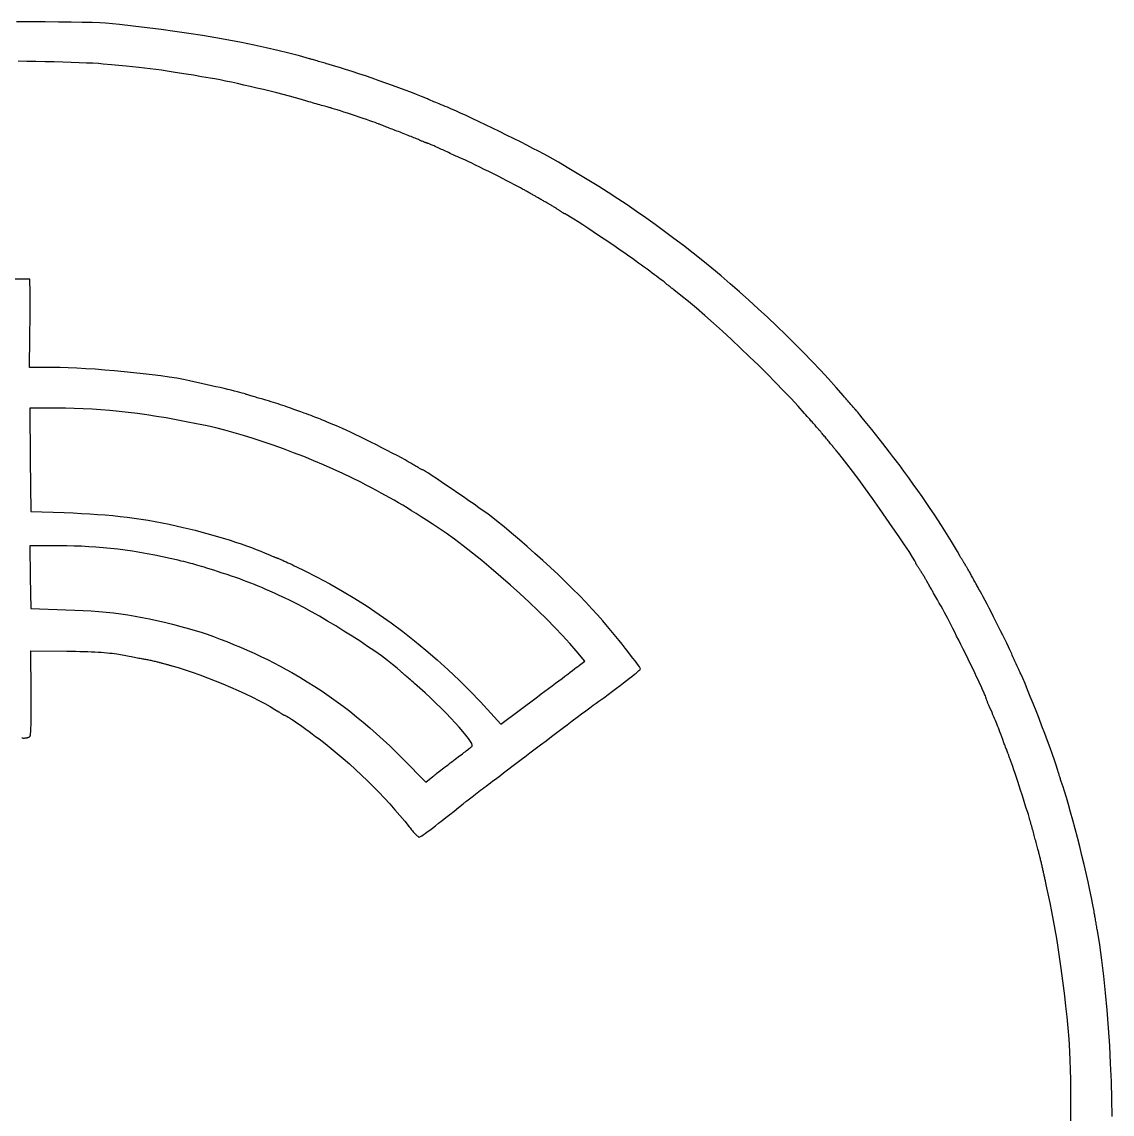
# Model space of a CAD drawing. Header units: millimetres. Extents: x 43 to 150, y 47 to 153.
# Drawn here: x 96.7 to 149.8, y 99.9 to 153.1 of the extents above; entities that cross this region are included whole.
import ezdxf

# ---------------------------------------------------------------- set-up
doc = ezdxf.new("R2010")
doc.units = ezdxf.units.MM
doc.layers.get('0').update_dxf_attribs({"linetype": 'CONTINUOUS'})

msp = doc.modelspace()

# ---------------------------------------------------------------- linework, layer by layer
for points in [[(149.771, 99.798), (149.758, 100.644), (149.733, 101.506), (149.697, 102.377), (149.65, 103.251), (149.593, 104.12), (149.526, 104.977), (149.449, 105.816), (149.363, 106.629), (149.268, 107.411), (149.164, 108.153), (149.052, 108.849), (149.041, 108.908), (149.031, 108.969), (149.02, 109.032), (149.009, 109.096), (148.997, 109.161), (148.986, 109.227), (148.975, 109.292), (148.963, 109.357), (148.952, 109.42), (148.942, 109.482), (148.931, 109.542), (148.921, 109.6), (148.912, 109.654), (148.903, 109.705), (148.895, 109.751), (148.888, 109.794), (148.831, 110.104), (148.763, 110.45), (148.685, 110.824), (148.598, 111.222), (148.504, 111.639), (148.404, 112.068), (148.299, 112.506), (148.19, 112.945), (148.08, 113.381), (147.969, 113.809), (147.858, 114.222), (147.75, 114.617), (147.645, 114.986), (147.544, 115.326), (147.45, 115.63), (147.363, 115.893), (147.349, 115.934), (147.335, 115.976), (147.321, 116.02), (147.306, 116.064), (147.292, 116.108), (147.278, 116.153), (147.263, 116.198), (147.25, 116.242), (147.236, 116.285), (147.223, 116.328), (147.211, 116.368), (147.199, 116.407), (147.189, 116.444), (147.179, 116.478), (147.17, 116.509), (147.162, 116.538), (147.118, 116.691), (147.052, 116.895), (146.967, 117.142), (146.867, 117.426), (146.753, 117.741), (146.628, 118.08), (146.494, 118.437), (146.354, 118.804), (146.211, 119.176), (146.067, 119.545), (145.924, 119.906), (145.785, 120.251), (145.653, 120.575), (145.53, 120.87), (145.418, 121.13), (145.32, 121.349), (145.299, 121.396), (145.275, 121.447), (145.25, 121.503), (145.222, 121.563), (145.194, 121.626), (145.164, 121.692), (145.133, 121.759), (145.101, 121.829), (145.069, 121.899), (145.037, 121.97), (145.005, 122.042), (144.973, 122.112), (144.942, 122.182), (144.911, 122.25), (144.881, 122.316), (144.852, 122.38), (144.793, 122.509), (144.721, 122.662), (144.637, 122.837), (144.544, 123.028), (144.444, 123.233), (144.338, 123.447), (144.227, 123.668), (144.115, 123.892), (144.002, 124.115), (143.891, 124.333), (143.783, 124.543), (143.681, 124.741), (143.585, 124.924), (143.498, 125.088), (143.422, 125.229), (143.358, 125.344), (143.34, 125.377), (143.319, 125.414), (143.296, 125.454), (143.272, 125.498), (143.246, 125.544), (143.219, 125.592), (143.191, 125.643), (143.162, 125.695), (143.133, 125.748), (143.103, 125.802), (143.074, 125.856), (143.044, 125.91), (143.014, 125.963), (142.986, 126.016), (142.958, 126.067), (142.93, 126.117), (142.904, 126.165), (142.877, 126.213), (142.851, 126.261), (142.825, 126.307), (142.8, 126.352), (142.776, 126.395), (142.752, 126.437), (142.73, 126.476), (142.709, 126.512), (142.689, 126.546), (142.67, 126.577), (142.654, 126.605), (142.639, 126.628), (142.627, 126.648), (142.617, 126.664), (142.609, 126.675), (142.601, 126.685), (142.592, 126.699), (142.582, 126.714), (142.57, 126.732), (142.557, 126.752), (142.543, 126.775), (142.529, 126.799), (142.513, 126.824), (142.497, 126.851), (142.48, 126.879), (142.463, 126.908), (142.445, 126.938), (142.427, 126.969), (142.409, 127), (142.392, 127.031), (142.374, 127.062), (142.237, 127.301), (142.094, 127.544), (141.944, 127.793), (141.789, 128.047), (141.626, 128.305), (141.458, 128.57), (141.282, 128.84), (141.101, 129.115), (140.912, 129.396), (140.716, 129.682), (140.514, 129.975), (140.305, 130.273), (140.089, 130.578), (139.865, 130.889), (139.635, 131.206), (139.397, 131.529), (139.316, 131.637), (139.209, 131.777), (139.079, 131.946), (138.932, 132.136), (138.77, 132.343), (138.599, 132.561), (138.422, 132.785), (138.244, 133.01), (138.07, 133.231), (137.902, 133.441), (137.747, 133.636), (137.607, 133.81), (137.487, 133.958), (137.391, 134.075), (137.324, 134.155), (137.29, 134.192), (137.282, 134.2), (137.269, 134.214), (137.251, 134.234), (137.228, 134.26), (137.2, 134.291), (137.168, 134.327), (137.133, 134.367), (137.094, 134.412), (137.051, 134.461), (137.006, 134.513), (136.957, 134.568), (136.907, 134.626), (136.855, 134.687), (136.8, 134.749), (136.745, 134.814), (136.688, 134.88), (136.331, 135.288), (135.957, 135.704), (135.567, 136.127), (135.164, 136.553), (134.748, 136.983), (134.322, 137.414), (133.887, 137.845), (133.444, 138.273), (132.996, 138.699), (132.544, 139.119), (132.09, 139.533), (131.635, 139.939), (131.181, 140.335), (130.73, 140.719), (130.283, 141.091), (129.842, 141.448), (129.367, 141.823), (128.9, 142.186), (128.438, 142.538), (127.981, 142.88), (127.526, 143.213), (127.073, 143.537), (126.619, 143.854), (126.164, 144.165), (125.705, 144.47), (125.243, 144.77), (124.774, 145.068), (124.298, 145.362), (123.814, 145.655), (123.319, 145.948), (122.813, 146.241), (122.294, 146.535), (122.088, 146.649), (121.846, 146.778), (121.575, 146.92), (121.279, 147.073), (120.962, 147.234), (120.631, 147.401), (120.29, 147.57), (119.945, 147.741), (119.599, 147.909), (119.259, 148.074), (118.929, 148.232), (118.615, 148.38), (118.321, 148.517), (118.052, 148.64), (117.814, 148.746), (117.612, 148.833), (117.51, 148.876), (117.408, 148.918), (117.307, 148.961), (117.208, 149.002), (117.111, 149.043), (117.016, 149.083), (116.925, 149.121), (116.838, 149.157), (116.756, 149.192), (116.679, 149.224), (116.608, 149.254), (116.544, 149.281), (116.487, 149.305), (116.438, 149.326), (116.397, 149.343), (116.366, 149.356), (116.147, 149.447), (115.902, 149.545), (115.636, 149.649), (115.35, 149.757), (115.049, 149.869), (114.736, 149.984), (114.413, 150.099), (114.084, 150.215), (113.751, 150.33), (113.419, 150.443), (113.09, 150.553), (112.766, 150.659), (112.453, 150.76), (112.151, 150.855), (111.865, 150.942), (111.598, 151.02), (111.531, 151.04), (111.463, 151.059), (111.395, 151.079), (111.328, 151.099), (111.26, 151.118), (111.194, 151.137), (111.13, 151.156), (111.067, 151.174), (111.007, 151.192), (110.95, 151.208), (110.897, 151.224), (110.847, 151.238), (110.802, 151.252), (110.761, 151.263), (110.726, 151.274), (110.696, 151.283), (110.21, 151.421), (109.695, 151.557), (109.153, 151.69), (108.587, 151.821), (108, 151.948), (107.393, 152.071), (106.769, 152.19), (106.13, 152.305), (105.479, 152.414), (104.818, 152.518), (104.148, 152.616), (103.474, 152.708), (102.796, 152.794), (102.118, 152.872), (101.441, 152.943), (100.768, 153.006), (100.491, 153.023), (100.109, 153.039), (99.635, 153.052), (99.086, 153.062), (98.477, 153.07), (97.822, 153.075), (97.137, 153.078), (96.437, 153.078)], [(147.763, 99.394), (147.764, 99.954), (147.763, 100.515), (147.759, 101.065), (147.753, 101.594), (147.743, 102.092), (147.732, 102.549), (147.717, 102.953), (147.7, 103.296), (147.681, 103.565), (147.628, 104.121), (147.575, 104.658), (147.52, 105.177), (147.463, 105.681), (147.405, 106.171), (147.344, 106.649), (147.28, 107.115), (147.214, 107.573), (147.145, 108.022), (147.073, 108.465), (146.998, 108.904), (146.919, 109.339), (146.836, 109.774), (146.749, 110.208), (146.658, 110.643), (146.562, 111.082), (146.555, 111.115), (146.547, 111.152), (146.538, 111.191), (146.529, 111.233), (146.519, 111.277), (146.509, 111.324), (146.498, 111.372), (146.487, 111.421), (146.476, 111.471), (146.465, 111.521), (146.454, 111.572), (146.443, 111.622), (146.432, 111.672), (146.422, 111.72), (146.411, 111.767), (146.402, 111.813), (146.392, 111.858), (146.381, 111.905), (146.37, 111.954), (146.359, 112.003), (146.347, 112.053), (146.336, 112.104), (146.324, 112.154), (146.312, 112.204), (146.3, 112.253), (146.288, 112.301), (146.277, 112.348), (146.266, 112.392), (146.255, 112.434), (146.245, 112.474), (146.236, 112.51), (146.227, 112.543), (146.218, 112.577), (146.207, 112.616), (146.195, 112.661), (146.182, 112.71), (146.168, 112.764), (146.153, 112.821), (146.137, 112.881), (146.12, 112.945), (146.103, 113.01), (146.085, 113.077), (146.067, 113.145), (146.049, 113.214), (146.03, 113.283), (146.012, 113.352), (145.994, 113.421), (145.977, 113.488), (145.958, 113.556), (145.939, 113.627), (145.92, 113.7), (145.899, 113.775), (145.878, 113.852), (145.856, 113.928), (145.835, 114.005), (145.813, 114.082), (145.791, 114.157), (145.77, 114.231), (145.749, 114.302), (145.729, 114.37), (145.71, 114.436), (145.691, 114.497), (145.674, 114.553), (145.658, 114.605), (145.592, 114.812), (145.524, 115.026), (145.454, 115.244), (145.383, 115.463), (145.312, 115.681), (145.242, 115.896), (145.174, 116.105), (145.108, 116.305), (145.045, 116.494), (144.986, 116.671), (144.932, 116.831), (144.884, 116.973), (144.842, 117.095), (144.808, 117.193), (144.781, 117.266), (144.764, 117.311), (144.755, 117.331), (144.745, 117.356), (144.734, 117.385), (144.72, 117.418), (144.706, 117.455), (144.691, 117.495), (144.674, 117.538), (144.657, 117.584), (144.638, 117.631), (144.62, 117.681), (144.6, 117.732), (144.581, 117.784), (144.561, 117.838), (144.541, 117.891), (144.521, 117.945), (144.502, 117.998), (144.447, 118.147), (144.397, 118.283), (144.351, 118.407), (144.309, 118.521), (144.269, 118.626), (144.231, 118.725), (144.195, 118.818), (144.159, 118.908), (144.124, 118.995), (144.088, 119.083), (144.051, 119.172), (144.012, 119.263), (143.97, 119.36), (143.925, 119.463), (143.876, 119.574), (143.823, 119.694), (143.805, 119.736), (143.787, 119.777), (143.77, 119.817), (143.753, 119.855), (143.737, 119.893), (143.722, 119.928), (143.709, 119.962), (143.696, 119.994), (143.684, 120.023), (143.674, 120.05), (143.665, 120.073), (143.657, 120.094), (143.651, 120.112), (143.646, 120.126), (143.644, 120.136), (143.643, 120.142), (143.638, 120.167), (143.622, 120.211), (143.597, 120.275), (143.563, 120.357), (143.519, 120.457), (143.466, 120.574), (143.405, 120.708), (143.336, 120.857), (143.258, 121.022), (143.173, 121.202), (143.08, 121.396), (142.981, 121.603), (142.874, 121.822), (142.761, 122.054), (142.642, 122.297), (142.517, 122.551), (142.405, 122.778), (142.3, 122.99), (142.201, 123.189), (142.107, 123.376), (142.017, 123.552), (141.931, 123.72), (141.847, 123.882), (141.766, 124.037), (141.685, 124.189), (141.605, 124.339), (141.523, 124.488), (141.441, 124.638), (141.356, 124.79), (141.268, 124.947), (141.176, 125.109), (141.078, 125.279), (141.059, 125.314), (141.038, 125.35), (141.015, 125.389), (140.992, 125.43), (140.968, 125.471), (140.944, 125.514), (140.919, 125.558), (140.894, 125.601), (140.87, 125.645), (140.845, 125.688), (140.821, 125.731), (140.797, 125.773), (140.774, 125.813), (140.752, 125.852), (140.731, 125.889), (140.712, 125.923), (140.692, 125.957), (140.672, 125.993), (140.651, 126.029), (140.628, 126.067), (140.606, 126.104), (140.583, 126.142), (140.559, 126.18), (140.536, 126.218), (140.513, 126.255), (140.49, 126.291), (140.467, 126.326), (140.445, 126.36), (140.424, 126.391), (140.404, 126.421), (140.386, 126.449), (140.368, 126.474), (140.352, 126.497), (140.336, 126.521), (140.32, 126.544), (140.305, 126.566), (140.291, 126.589), (140.278, 126.61), (140.265, 126.631), (140.254, 126.65), (140.243, 126.669), (140.234, 126.686), (140.226, 126.702), (140.219, 126.716), (140.214, 126.729), (140.21, 126.74), (140.207, 126.748), (140.206, 126.755), (140.168, 126.844), (140.058, 127.028), (139.887, 127.294), (139.664, 127.63), (139.398, 128.021), (139.099, 128.455), (138.776, 128.918), (138.439, 129.397), (138.096, 129.879), (137.757, 130.35), (137.432, 130.798), (137.13, 131.209), (136.86, 131.569), (136.632, 131.866), (136.455, 132.086), (136.339, 132.216), (136.333, 132.223), (136.322, 132.235), (136.309, 132.251), (136.292, 132.27), (136.272, 132.294), (136.249, 132.321), (136.223, 132.352), (136.195, 132.386), (136.165, 132.422), (136.133, 132.461), (136.099, 132.502), (136.063, 132.545), (136.027, 132.59), (135.989, 132.636), (135.95, 132.684), (135.911, 132.732), (135.871, 132.78), (135.833, 132.828), (135.795, 132.874), (135.758, 132.919), (135.723, 132.962), (135.689, 133.003), (135.657, 133.042), (135.626, 133.078), (135.598, 133.112), (135.573, 133.142), (135.55, 133.17), (135.53, 133.193), (135.513, 133.213), (135.499, 133.229), (135.489, 133.241), (135.482, 133.247), (135.475, 133.256), (135.461, 133.271), (135.441, 133.293), (135.415, 133.322), (135.384, 133.356), (135.348, 133.396), (135.308, 133.442), (135.264, 133.492), (135.216, 133.547), (135.164, 133.606), (135.109, 133.668), (135.051, 133.734), (134.991, 133.802), (134.929, 133.873), (134.865, 133.946), (134.8, 134.021), (134.489, 134.369), (134.148, 134.74), (133.779, 135.128), (133.388, 135.531), (132.979, 135.944), (132.555, 136.362), (132.121, 136.783), (131.681, 137.203), (131.239, 137.617), (130.799, 138.022), (130.366, 138.413), (129.943, 138.787), (129.534, 139.141), (129.144, 139.469), (128.777, 139.768), (128.437, 140.035), (128.397, 140.065), (128.358, 140.095), (128.32, 140.125), (128.283, 140.153), (128.247, 140.181), (128.213, 140.208), (128.181, 140.233), (128.151, 140.257), (128.123, 140.279), (128.097, 140.3), (128.074, 140.319), (128.054, 140.335), (128.037, 140.349), (128.024, 140.361), (128.013, 140.37), (128.007, 140.376), (127.989, 140.392), (127.956, 140.419), (127.909, 140.456), (127.848, 140.503), (127.775, 140.559), (127.691, 140.622), (127.596, 140.693), (127.491, 140.771), (127.377, 140.855), (127.256, 140.944), (127.128, 141.038), (126.994, 141.136), (126.855, 141.237), (126.712, 141.341), (126.566, 141.447), (126.418, 141.554), (126.248, 141.674), (126.048, 141.814), (125.821, 141.97), (125.575, 142.139), (125.314, 142.316), (125.045, 142.497), (124.773, 142.68), (124.504, 142.859), (124.244, 143.032), (123.998, 143.194), (123.772, 143.341), (123.572, 143.47), (123.404, 143.578), (123.273, 143.659), (123.186, 143.71), (123.147, 143.728), (123.14, 143.729), (123.132, 143.732), (123.121, 143.736), (123.108, 143.741), (123.094, 143.748), (123.078, 143.756), (123.061, 143.766), (123.042, 143.776), (123.023, 143.787), (123.002, 143.8), (122.981, 143.813), (122.958, 143.827), (122.936, 143.842), (122.912, 143.858), (122.889, 143.874), (122.866, 143.89), (122.841, 143.908), (122.813, 143.926), (122.783, 143.946), (122.752, 143.967), (122.718, 143.989), (122.683, 144.012), (122.647, 144.035), (122.61, 144.058), (122.572, 144.081), (122.534, 144.105), (122.496, 144.128), (122.459, 144.151), (122.421, 144.173), (122.385, 144.194), (122.349, 144.215), (122.315, 144.234), (122.281, 144.253), (122.245, 144.274), (122.206, 144.296), (122.167, 144.318), (122.126, 144.341), (122.084, 144.365), (122.042, 144.389), (122, 144.413), (121.957, 144.437), (121.916, 144.461), (121.875, 144.484), (121.835, 144.507), (121.796, 144.528), (121.76, 144.549), (121.725, 144.569), (121.693, 144.588), (121.66, 144.606), (121.626, 144.626), (121.589, 144.647), (121.55, 144.669), (121.511, 144.692), (121.47, 144.715), (121.428, 144.739), (121.386, 144.763), (121.343, 144.787), (121.301, 144.811), (121.259, 144.835), (121.219, 144.858), (121.179, 144.881), (121.141, 144.903), (121.104, 144.924), (121.07, 144.943), (120.969, 144.999), (120.839, 145.069), (120.681, 145.152), (120.502, 145.245), (120.305, 145.346), (120.094, 145.453), (119.874, 145.564), (119.649, 145.677), (119.422, 145.79), (119.199, 145.9), (118.984, 146.006), (118.781, 146.105), (118.593, 146.196), (118.426, 146.275), (118.284, 146.342), (118.17, 146.393), (118.123, 146.414), (118.071, 146.437), (118.015, 146.462), (117.954, 146.489), (117.891, 146.518), (117.824, 146.548), (117.755, 146.58), (117.685, 146.612), (117.613, 146.645), (117.54, 146.678), (117.467, 146.712), (117.395, 146.745), (117.324, 146.778), (117.254, 146.811), (117.186, 146.843), (117.12, 146.873), (117.057, 146.903), (116.995, 146.932), (116.934, 146.96), (116.876, 146.987), (116.82, 147.012), (116.766, 147.036), (116.716, 147.059), (116.668, 147.079), (116.625, 147.098), (116.586, 147.115), (116.551, 147.13), (116.52, 147.142), (116.495, 147.152), (116.476, 147.159), (116.461, 147.163), (116.454, 147.165), (116.447, 147.166), (116.437, 147.168), (116.423, 147.172), (116.407, 147.178), (116.387, 147.185), (116.365, 147.193), (116.341, 147.202), (116.314, 147.213), (116.285, 147.224), (116.254, 147.237), (116.222, 147.25), (116.188, 147.264), (116.153, 147.279), (116.117, 147.294), (116.08, 147.31), (116.043, 147.327), (116.002, 147.345), (115.955, 147.365), (115.902, 147.388), (115.844, 147.412), (115.781, 147.438), (115.715, 147.465), (115.644, 147.493), (115.571, 147.522), (115.496, 147.553), (115.419, 147.583), (115.34, 147.614), (115.261, 147.645), (115.182, 147.676), (115.103, 147.706), (115.025, 147.736), (114.949, 147.765), (114.873, 147.793), (114.798, 147.822), (114.724, 147.85), (114.651, 147.878), (114.58, 147.905), (114.512, 147.931), (114.445, 147.957), (114.382, 147.981), (114.323, 148.004), (114.268, 148.026), (114.217, 148.046), (114.171, 148.064), (114.13, 148.08), (114.096, 148.094), (114.068, 148.106), (114.047, 148.115), (113.987, 148.138), (113.896, 148.172), (113.778, 148.214), (113.637, 148.264), (113.477, 148.319), (113.303, 148.378), (113.118, 148.44), (112.928, 148.504), (112.737, 148.567), (112.549, 148.629), (112.368, 148.688), (112.199, 148.742), (112.046, 148.791), (111.913, 148.832), (111.806, 148.864), (111.727, 148.886), (111.696, 148.895), (111.657, 148.906), (111.61, 148.919), (111.556, 148.934), (111.495, 148.951), (111.428, 148.97), (111.357, 148.991), (111.28, 149.013), (111.199, 149.036), (111.115, 149.06), (111.027, 149.086), (110.938, 149.112), (110.846, 149.138), (110.754, 149.165), (110.66, 149.193), (110.567, 149.22), (110.299, 149.297), (110.016, 149.377), (109.72, 149.457), (109.413, 149.538), (109.099, 149.619), (108.779, 149.7), (108.456, 149.779), (108.134, 149.857), (107.814, 149.932), (107.499, 150.004), (107.192, 150.072), (106.895, 150.137), (106.611, 150.196), (106.343, 150.249), (106.093, 150.297), (105.864, 150.338), (105.44, 150.41), (105.053, 150.475), (104.697, 150.534), (104.368, 150.587), (104.06, 150.635), (103.769, 150.679), (103.489, 150.719), (103.215, 150.756), (102.942, 150.791), (102.666, 150.824), (102.38, 150.856), (102.081, 150.888), (101.763, 150.92), (101.421, 150.954), (101.05, 150.988), (100.644, 151.026), (100.426, 151.043), (100.155, 151.059), (99.84, 151.075), (99.486, 151.09), (99.101, 151.104), (98.691, 151.117), (98.263, 151.129), (97.824, 151.139), (97.381, 151.148), (96.94, 151.154), (96.507, 151.159)], [(96.684, 118.229), (96.722, 118.226), (96.759, 118.224), (96.795, 118.224), (96.829, 118.225), (96.862, 118.227), (96.893, 118.23), (96.922, 118.234), (96.95, 118.239), (96.975, 118.245), (96.999, 118.252), (97.021, 118.26), (97.04, 118.269), (97.057, 118.279), (97.072, 118.29), (97.085, 118.302), (97.095, 118.314), (97.103, 118.336), (97.11, 118.378), (97.117, 118.439), (97.123, 118.518), (97.129, 118.613), (97.134, 118.724), (97.139, 118.849), (97.143, 118.988), (97.146, 119.138), (97.149, 119.3), (97.151, 119.473), (97.152, 119.654), (97.153, 119.843), (97.152, 120.039), (97.151, 120.24), (97.149, 120.447), (97.127, 122.466), (98.886, 122.452), (99.108, 122.45), (99.32, 122.447), (99.523, 122.442), (99.717, 122.437), (99.902, 122.431), (100.078, 122.424), (100.246, 122.416), (100.406, 122.407), (100.558, 122.397), (100.702, 122.386), (100.838, 122.374), (100.968, 122.361), (101.09, 122.346), (101.206, 122.331), (101.315, 122.314), (101.418, 122.297), (101.499, 122.282), (101.582, 122.267), (101.666, 122.251), (101.752, 122.235), (101.837, 122.22), (101.923, 122.204), (102.007, 122.189), (102.09, 122.173), (102.17, 122.159), (102.248, 122.144), (102.322, 122.131), (102.393, 122.118), (102.458, 122.106), (102.518, 122.095), (102.573, 122.085), (102.62, 122.076), (102.666, 122.068), (102.714, 122.058), (102.763, 122.048), (102.814, 122.038), (102.866, 122.027), (102.919, 122.016), (102.972, 122.005), (103.025, 121.993), (103.077, 121.981), (103.128, 121.97), (103.178, 121.958), (103.226, 121.947), (103.272, 121.935), (103.316, 121.925), (103.356, 121.914), (103.394, 121.904), (103.43, 121.894), (103.468, 121.884), (103.507, 121.874), (103.547, 121.863), (103.588, 121.852), (103.63, 121.841), (103.671, 121.829), (103.712, 121.818), (103.753, 121.807), (103.792, 121.796), (103.831, 121.786), (103.868, 121.776), (103.903, 121.766), (103.936, 121.757), (103.967, 121.749), (103.995, 121.741), (104.304, 121.652), (104.636, 121.548), (104.986, 121.429), (105.35, 121.299), (105.723, 121.158), (106.101, 121.01), (106.48, 120.855), (106.855, 120.696), (107.223, 120.535), (107.578, 120.373), (107.916, 120.212), (108.233, 120.054), (108.525, 119.902), (108.787, 119.756), (109.015, 119.619), (109.204, 119.493), (109.228, 119.476), (109.252, 119.46), (109.275, 119.445), (109.298, 119.43), (109.32, 119.415), (109.342, 119.402), (109.363, 119.389), (109.383, 119.378), (109.402, 119.367), (109.42, 119.358), (109.436, 119.35), (109.451, 119.343), (109.464, 119.337), (109.475, 119.333), (109.484, 119.331), (109.491, 119.33), (109.513, 119.325), (109.549, 119.309), (109.597, 119.283), (109.658, 119.247), (109.73, 119.202), (109.813, 119.148), (109.908, 119.085), (110.012, 119.014), (110.127, 118.935), (110.251, 118.847), (110.383, 118.753), (110.525, 118.651), (110.674, 118.542), (110.83, 118.427), (110.994, 118.305), (111.164, 118.178), (111.455, 117.955), (111.749, 117.721), (112.045, 117.477), (112.342, 117.224), (112.637, 116.964), (112.932, 116.697), (113.224, 116.424), (113.512, 116.147), (113.795, 115.867), (114.072, 115.584), (114.342, 115.3), (114.604, 115.015), (114.857, 114.731), (115.1, 114.45), (115.331, 114.171), (115.55, 113.896), (115.589, 113.846), (115.629, 113.797), (115.668, 113.749), (115.707, 113.704), (115.745, 113.661), (115.782, 113.62), (115.818, 113.582), (115.852, 113.547), (115.884, 113.515), (115.915, 113.487), (115.942, 113.462), (115.968, 113.441), (115.99, 113.424), (116.01, 113.412), (116.026, 113.405), (116.039, 113.402), (116.063, 113.409), (116.105, 113.431), (116.162, 113.466), (116.236, 113.516), (116.325, 113.578), (116.429, 113.653), (116.547, 113.74), (116.679, 113.84), (116.824, 113.951), (116.982, 114.073), (117.152, 114.207), (117.335, 114.35), (117.528, 114.504), (117.732, 114.668), (117.947, 114.841), (118.171, 115.023), (118.193, 115.04), (118.224, 115.064), (118.261, 115.094), (118.306, 115.129), (118.358, 115.168), (118.415, 115.213), (118.478, 115.261), (118.546, 115.313), (118.618, 115.369), (118.694, 115.427), (118.773, 115.488), (118.856, 115.55), (118.94, 115.615), (119.026, 115.681), (119.114, 115.747), (119.202, 115.814), (119.295, 115.885), (119.397, 115.963), (119.507, 116.046), (119.624, 116.134), (119.746, 116.227), (119.873, 116.323), (120.003, 116.422), (120.136, 116.523), (120.271, 116.626), (120.407, 116.729), (120.542, 116.831), (120.676, 116.933), (120.807, 117.033), (120.935, 117.13), (121.059, 117.224), (121.177, 117.313), (121.428, 117.503), (121.685, 117.698), (121.946, 117.895), (122.21, 118.095), (122.474, 118.294), (122.736, 118.491), (122.995, 118.685), (123.247, 118.874), (123.49, 119.056), (123.724, 119.231), (123.945, 119.396), (124.151, 119.549), (124.34, 119.69), (124.51, 119.816), (124.659, 119.925), (124.785, 120.018), (125.018, 120.187), (125.237, 120.349), (125.444, 120.502), (125.637, 120.646), (125.817, 120.781), (125.983, 120.907), (126.134, 121.023), (126.271, 121.129), (126.394, 121.226), (126.501, 121.312), (126.592, 121.387), (126.667, 121.452), (126.727, 121.505), (126.77, 121.547), (126.795, 121.578), (126.804, 121.597), (126.793, 121.626), (126.759, 121.681), (126.706, 121.759), (126.634, 121.859), (126.546, 121.978), (126.443, 122.114), (126.327, 122.264), (126.199, 122.428), (126.061, 122.602), (125.916, 122.784), (125.764, 122.972), (125.608, 123.164), (125.449, 123.357), (125.289, 123.55), (125.129, 123.741), (124.972, 123.926), (124.722, 124.212), (124.448, 124.513), (124.152, 124.829), (123.836, 125.155), (123.503, 125.49), (123.155, 125.831), (122.796, 126.176), (122.428, 126.523), (122.052, 126.869), (121.673, 127.211), (121.292, 127.548), (120.912, 127.877), (120.536, 128.195), (120.166, 128.501), (119.804, 128.791), (119.454, 129.064), (119.322, 129.163), (119.15, 129.287), (118.944, 129.434), (118.711, 129.598), (118.457, 129.774), (118.189, 129.959), (117.914, 130.148), (117.638, 130.335), (117.369, 130.518), (117.112, 130.691), (116.874, 130.85), (116.662, 130.989), (116.482, 131.106), (116.342, 131.195), (116.247, 131.252), (116.205, 131.271), (116.199, 131.273), (116.187, 131.278), (116.17, 131.286), (116.148, 131.298), (116.122, 131.312), (116.091, 131.328), (116.057, 131.347), (116.019, 131.369), (115.978, 131.392), (115.934, 131.418), (115.887, 131.445), (115.838, 131.474), (115.787, 131.505), (115.734, 131.536), (115.679, 131.569), (115.623, 131.603), (115.505, 131.672), (115.351, 131.758), (115.167, 131.858), (114.957, 131.97), (114.725, 132.091), (114.478, 132.219), (114.219, 132.351), (113.953, 132.486), (113.686, 132.62), (113.421, 132.752), (113.163, 132.878), (112.918, 132.997), (112.69, 133.107), (112.484, 133.203), (112.305, 133.286), (112.156, 133.351), (112.011, 133.413), (111.876, 133.47), (111.752, 133.522), (111.637, 133.57), (111.529, 133.615), (111.428, 133.657), (111.331, 133.697), (111.237, 133.734), (111.145, 133.771), (111.054, 133.807), (110.962, 133.842), (110.867, 133.878), (110.769, 133.915), (110.666, 133.954), (110.556, 133.994), (110.438, 134.038), (110.278, 134.096), (110.129, 134.15), (109.99, 134.2), (109.86, 134.247), (109.736, 134.291), (109.618, 134.332), (109.504, 134.371), (109.392, 134.408), (109.281, 134.445), (109.171, 134.48), (109.058, 134.516), (108.942, 134.552), (108.822, 134.589), (108.696, 134.627), (108.562, 134.666), (108.419, 134.708), (108.353, 134.728), (108.286, 134.748), (108.219, 134.768), (108.152, 134.787), (108.087, 134.807), (108.023, 134.826), (107.961, 134.845), (107.901, 134.863), (107.844, 134.88), (107.791, 134.896), (107.74, 134.911), (107.694, 134.926), (107.653, 134.938), (107.617, 134.95), (107.585, 134.96), (107.56, 134.968), (107.498, 134.987), (107.413, 135.011), (107.308, 135.039), (107.184, 135.071), (107.043, 135.106), (106.886, 135.145), (106.716, 135.187), (106.534, 135.23), (106.342, 135.276), (106.141, 135.323), (105.933, 135.371), (105.721, 135.42), (105.505, 135.469), (105.287, 135.518), (105.07, 135.566), (104.854, 135.613), (104.563, 135.672), (104.231, 135.73), (103.864, 135.788), (103.466, 135.845), (103.043, 135.9), (102.6, 135.953), (102.142, 136.003), (101.674, 136.05), (101.202, 136.094), (100.73, 136.133), (100.265, 136.168), (99.81, 136.197), (99.372, 136.221), (98.955, 136.239), (98.565, 136.25), (98.207, 136.254), (97.058, 136.254), (97.082, 137.736), (97.084, 137.891), (97.086, 138.047), (97.088, 138.206), (97.09, 138.364), (97.092, 138.522), (97.093, 138.677), (97.094, 138.83), (97.095, 138.978), (97.095, 139.122), (97.096, 139.258), (97.096, 139.388), (97.096, 139.508), (97.095, 139.62), (97.094, 139.72), (97.094, 139.808), (97.092, 139.884), (97.079, 140.55), (96.694, 140.55), (96.309, 140.55)], [(97.099, 131.765), (97.122, 129.253), (98.754, 129.194), (99.183, 129.178), (99.596, 129.158), (99.994, 129.135), (100.379, 129.109), (100.753, 129.08), (101.116, 129.047), (101.472, 129.01), (101.82, 128.969), (102.164, 128.924), (102.503, 128.874), (102.841, 128.82), (103.178, 128.762), (103.516, 128.698), (103.857, 128.629), (104.202, 128.554), (104.553, 128.475), (104.837, 128.407), (105.123, 128.335), (105.41, 128.26), (105.698, 128.181), (105.985, 128.1), (106.27, 128.017), (106.552, 127.932), (106.829, 127.845), (107.101, 127.757), (107.365, 127.668), (107.622, 127.578), (107.869, 127.489), (108.106, 127.4), (108.33, 127.311), (108.543, 127.224), (108.741, 127.138), (108.778, 127.122), (108.815, 127.106), (108.851, 127.09), (108.886, 127.075), (108.92, 127.061), (108.953, 127.048), (108.984, 127.035), (109.013, 127.024), (109.04, 127.013), (109.065, 127.004), (109.087, 126.996), (109.107, 126.989), (109.124, 126.983), (109.138, 126.979), (109.149, 126.977), (109.156, 126.976), (109.168, 126.973), (109.191, 126.964), (109.227, 126.949), (109.273, 126.929), (109.329, 126.903), (109.395, 126.873), (109.47, 126.838), (109.553, 126.8), (109.644, 126.757), (109.741, 126.711), (109.845, 126.661), (109.955, 126.609), (110.069, 126.554), (110.188, 126.496), (110.31, 126.437), (110.436, 126.376), (111.066, 126.058), (111.688, 125.725), (112.302, 125.376), (112.907, 125.013), (113.503, 124.633), (114.091, 124.239), (114.671, 123.829), (115.242, 123.403), (115.806, 122.962), (116.36, 122.505), (116.907, 122.033), (117.446, 121.545), (117.976, 121.041), (118.498, 120.522), (119.013, 119.987), (119.519, 119.436), (120.003, 118.898), (121.793, 120.234), (121.976, 120.371), (122.158, 120.506), (122.335, 120.639), (122.508, 120.768), (122.675, 120.893), (122.836, 121.014), (122.989, 121.128), (123.132, 121.236), (123.266, 121.336), (123.39, 121.429), (123.501, 121.512), (123.599, 121.586), (123.683, 121.65), (123.752, 121.702), (123.804, 121.742), (123.84, 121.769), (124.097, 121.968), (123.671, 122.475), (123.362, 122.831), (123.019, 123.206), (122.646, 123.598), (122.247, 124.002), (121.826, 124.415), (121.388, 124.832), (120.936, 125.25), (120.476, 125.666), (120.01, 126.075), (119.544, 126.475), (119.081, 126.86), (118.626, 127.228), (118.183, 127.574), (117.756, 127.895), (117.349, 128.187), (116.967, 128.447), (116.669, 128.642), (116.393, 128.822), (116.135, 128.988), (115.893, 129.143), (115.664, 129.287), (115.445, 129.422), (115.234, 129.55), (115.026, 129.674), (114.821, 129.793), (114.614, 129.911), (114.403, 130.028), (114.185, 130.147), (113.957, 130.268), (113.717, 130.395), (113.461, 130.528), (113.187, 130.669), (112.758, 130.884), (112.312, 131.097), (111.853, 131.308), (111.381, 131.515), (110.9, 131.719), (110.413, 131.917), (109.921, 132.108), (109.428, 132.293), (108.935, 132.47), (108.445, 132.638), (107.961, 132.796), (107.486, 132.944), (107.021, 133.08), (106.568, 133.204), (106.132, 133.314), (105.713, 133.41), (105.2, 133.519), (104.698, 133.62), (104.206, 133.713), (103.724, 133.799), (103.25, 133.877), (102.784, 133.949), (102.325, 134.013), (101.872, 134.069), (101.425, 134.119), (100.983, 134.162), (100.544, 134.198), (100.11, 134.227), (99.677, 134.25), (99.247, 134.266), (98.817, 134.275), (98.388, 134.279), (97.077, 134.278), (97.099, 131.765)], [(97.099, 126.052), (97.122, 124.527), (98.84, 124.47), (99.267, 124.454), (99.674, 124.434), (100.064, 124.41), (100.44, 124.382), (100.804, 124.349), (101.16, 124.311), (101.509, 124.267), (101.856, 124.217), (102.202, 124.16), (102.551, 124.096), (102.905, 124.025), (103.268, 123.946), (103.641, 123.858), (104.028, 123.762), (104.431, 123.657), (104.854, 123.542), (105.128, 123.463), (105.416, 123.372), (105.717, 123.271), (106.028, 123.161), (106.347, 123.042), (106.673, 122.915), (107.003, 122.781), (107.335, 122.641), (107.668, 122.496), (107.999, 122.347), (108.326, 122.194), (108.648, 122.039), (108.961, 121.881), (109.266, 121.723), (109.558, 121.565), (109.837, 121.408), (110.218, 121.184), (110.589, 120.959), (110.951, 120.73), (111.305, 120.498), (111.652, 120.262), (111.993, 120.021), (112.328, 119.775), (112.659, 119.523), (112.987, 119.263), (113.312, 118.996), (113.635, 118.72), (113.958, 118.436), (114.28, 118.142), (114.604, 117.837), (114.929, 117.521), (115.257, 117.194), (116.362, 116.076), (116.708, 116.357), (116.747, 116.389), (116.792, 116.425), (116.843, 116.466), (116.9, 116.51), (116.961, 116.558), (117.026, 116.609), (117.095, 116.662), (117.166, 116.718), (117.241, 116.775), (117.317, 116.834), (117.394, 116.893), (117.473, 116.953), (117.551, 117.013), (117.63, 117.073), (117.707, 117.132), (117.784, 117.19), (117.858, 117.246), (117.932, 117.302), (118.004, 117.357), (118.075, 117.41), (118.143, 117.462), (118.208, 117.512), (118.27, 117.559), (118.328, 117.604), (118.382, 117.646), (118.432, 117.684), (118.476, 117.719), (118.516, 117.75), (118.549, 117.776), (118.577, 117.798), (118.597, 117.815), (118.611, 117.826), (118.622, 117.871), (118.594, 117.951), (118.531, 118.061), (118.436, 118.198), (118.311, 118.361), (118.16, 118.545), (117.985, 118.747), (117.788, 118.965), (117.574, 119.195), (117.344, 119.434), (117.103, 119.679), (116.851, 119.926), (116.593, 120.174), (116.331, 120.417), (116.068, 120.655), (115.808, 120.883), (115.742, 120.939), (115.677, 120.994), (115.615, 121.048), (115.554, 121.1), (115.496, 121.15), (115.441, 121.198), (115.389, 121.243), (115.34, 121.285), (115.295, 121.324), (115.255, 121.359), (115.219, 121.39), (115.188, 121.417), (115.162, 121.44), (115.142, 121.458), (115.128, 121.47), (115.12, 121.478), (114.956, 121.63), (114.744, 121.806), (114.489, 122.003), (114.198, 122.218), (113.876, 122.446), (113.527, 122.685), (113.157, 122.93), (112.772, 123.18), (112.375, 123.43), (111.974, 123.677), (111.573, 123.918), (111.177, 124.149), (110.791, 124.368), (110.422, 124.569), (110.073, 124.751), (109.751, 124.91), (109.474, 125.042), (109.22, 125.161), (108.987, 125.27), (108.77, 125.369), (108.568, 125.46), (108.377, 125.544), (108.194, 125.622), (108.017, 125.695), (107.842, 125.765), (107.667, 125.832), (107.489, 125.898), (107.304, 125.964), (107.11, 126.031), (106.904, 126.101), (106.683, 126.175), (106.443, 126.253), (106.225, 126.324), (106.031, 126.386), (105.859, 126.442), (105.705, 126.491), (105.567, 126.535), (105.442, 126.573), (105.327, 126.608), (105.219, 126.64), (105.117, 126.669), (105.016, 126.696), (104.914, 126.723), (104.809, 126.75), (104.697, 126.778), (104.576, 126.807), (104.443, 126.839), (104.296, 126.874), (103.912, 126.962), (103.535, 127.044), (103.163, 127.12), (102.795, 127.189), (102.432, 127.253), (102.072, 127.311), (101.715, 127.362), (101.36, 127.408), (101.007, 127.449), (100.654, 127.483), (100.301, 127.512), (99.948, 127.536), (99.594, 127.554), (99.237, 127.567), (98.878, 127.575), (98.516, 127.577), (97.075, 127.577), (97.099, 126.052)]]:
    msp.add_lwpolyline(points)

doc.saveas('drawing.dxf')
